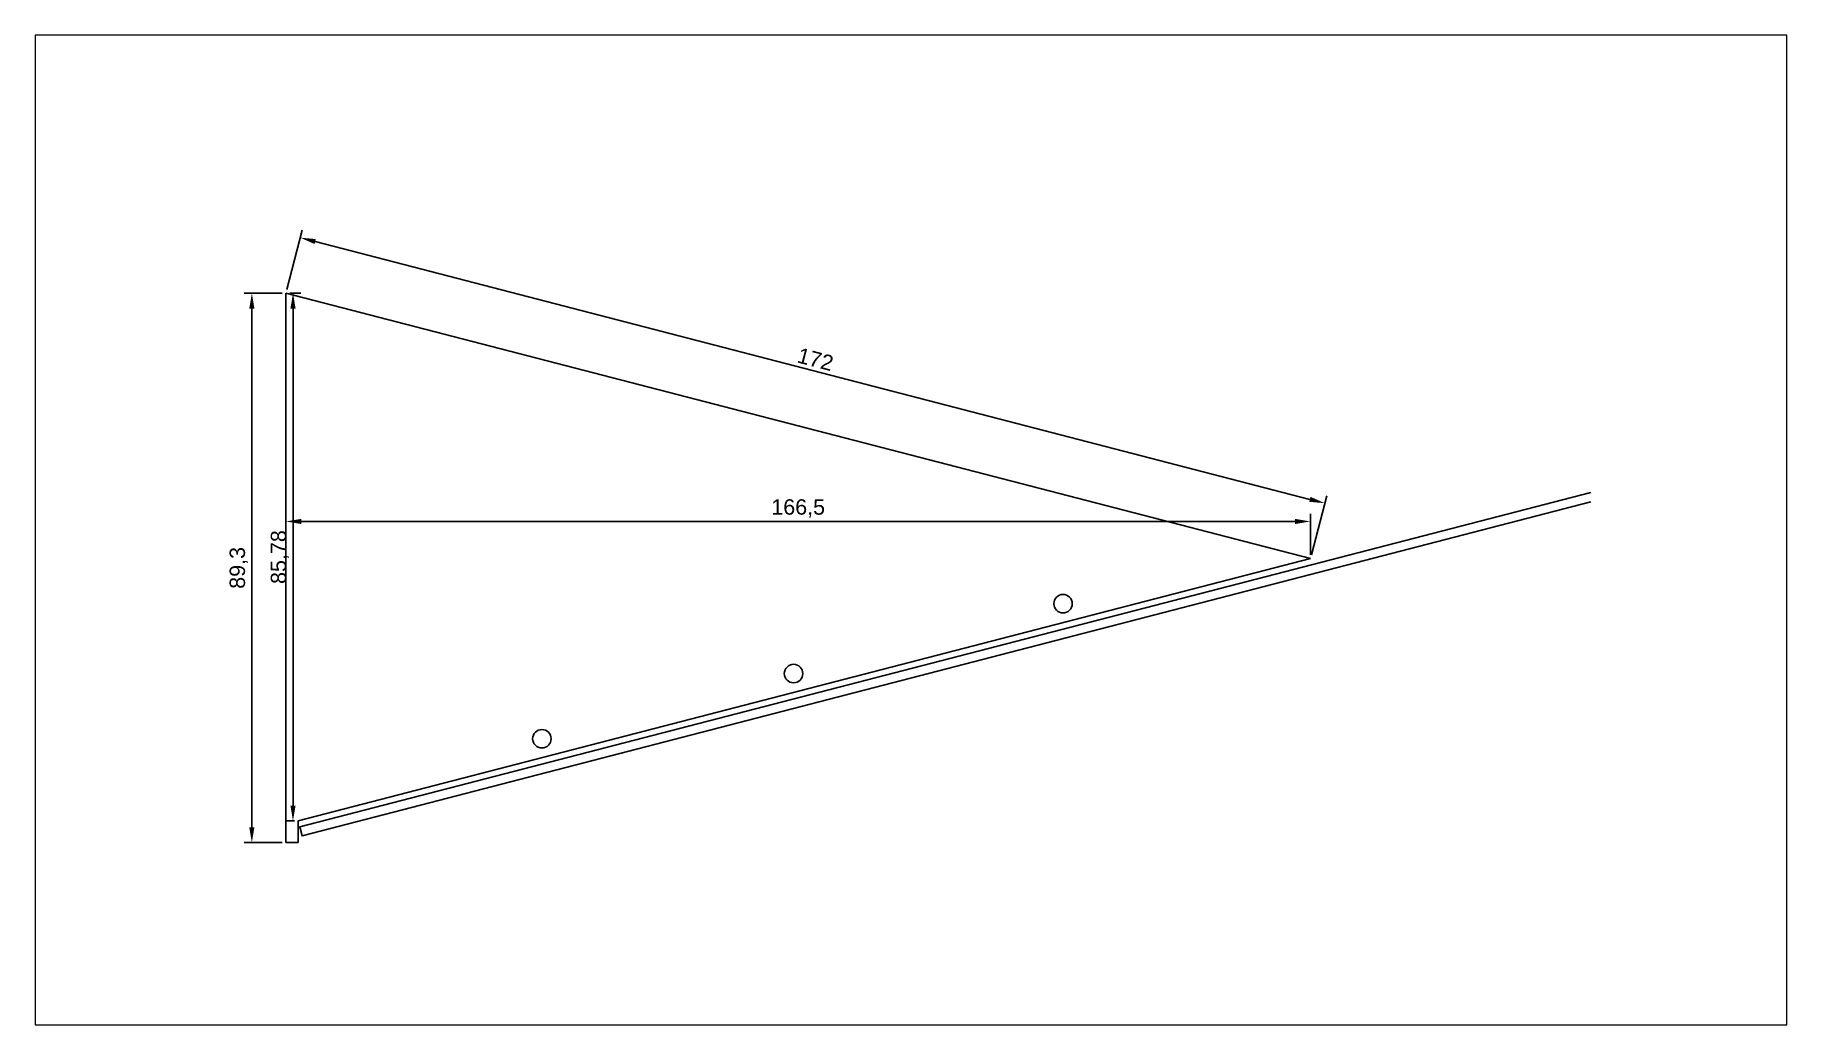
# Paper-space layout 'L_A4' of a CAD drawing. Header units: millimetres. Extents: x 0 to 285, y 0 to 161.
# The model-space entities are those that its viewports show. They can reach past a viewport. Long polylines and large blocks are cut down to what shows.
import ezdxf

# ---------------------------------------------------------------- set-up
doc = ezdxf.new("R2010")
doc.units = ezdxf.units.MM
doc.styles.get("Standard").update_dxf_attribs({"font": 'arial.ttf'})
doc.dimstyles.new('ISO-25', dxfattribs={"dimtxt": 2.5, "dimasz": 2.5, "dimexe": 1.25, "dimexo": 0.625, "dimtad": 1, "dimtxsty": 'Standard', "dimcen": 2.5, "dimadec": 0, "dimazin": 0, "dimtfac": 1, "dimtmove": 0, "dimatfit": 3, "dimfxl": 1, "dimarcsym": 0})

# ---------------------------------------------------------------- blocks, each defined once
blk = doc.blocks.new('*D5')
at = {"color": 0, "lineweight": -2, "transparency": 16777216}
for p, q in [((0.16, 89.91), (2.65, 99.53)), ((4.76, 97.69), (166.42, 55.79)), ((166.66, 46.76), (169.15, 56.38))]:
    blk.add_line(p, q, dxfattribs=at)
at = {"color": 0, "transparency": 16777216}
for points in [[(4.86, 98.09), (4.65, 97.29), (2.34, 98.32)], [(166.52, 56.2), (166.31, 55.39), (168.84, 55.17)]]:
    blk.add_solid(points, dxfattribs=at)
at = {"layer": 'Defpoints', "color": 0, "transparency": 16777216}
for p in [(0, 89.3), (168.84, 55.17), (166.5, 46.15)]:
    blk.add_point(p, dxfattribs=at)
at = {"color": 0, "transparency": 16777216, "insert": (86.06, 78.56), "char_height": 2.5, "attachment_point": 5, "rotation": 345.4709}
blk.add_mtext('172', dxfattribs=at)
blk = doc.blocks.new('*D6')
at = {"color": 0, "lineweight": -2, "transparency": 16777216}
for p, q in [((-0.62, 89.3), (-6.79, 89.3)), ((-5.54, 86.8), (-5.54, 2.5)), ((-0.62, 0), (-6.79, 0))]:
    blk.add_line(p, q, dxfattribs=at)
at = {"color": 0, "transparency": 16777216}
for points in [[(-5.96, 86.8), (-5.12, 86.8), (-5.54, 89.3)], [(-5.96, 2.5), (-5.12, 2.5), (-5.54, 0)]]:
    blk.add_solid(points, dxfattribs=at)
at = {"layer": 'Defpoints', "color": 0, "transparency": 16777216}
for p in [(0, 89.3), (-5.54, 0), (0, 0)]:
    blk.add_point(p, dxfattribs=at)
at = {"color": 0, "transparency": 16777216, "insert": (-7.67, 44.65), "char_height": 2.5, "attachment_point": 5, "rotation": 90}
blk.add_mtext('89,3', dxfattribs=at)
blk = doc.blocks.new('*D7')
at = {"color": 0, "lineweight": -2, "transparency": 16777216}
for p, q in [((0, 88.67), (0, 50.95)), ((164, 52.2), (2.5, 52.2)), ((166.5, 46.77), (166.5, 53.45))]:
    blk.add_line(p, q, dxfattribs=at)
at = {"color": 0, "transparency": 16777216}
for points in [[(2.5, 52.61), (2.5, 51.78), (0, 52.2)], [(164, 52.61), (164, 51.78), (166.5, 52.2)]]:
    blk.add_solid(points, dxfattribs=at)
at = {"layer": 'Defpoints', "color": 0, "transparency": 16777216}
for p in [(0, 89.3), (0, 52.2), (166.5, 46.15)]:
    blk.add_point(p, dxfattribs=at)
at = {"color": 0, "transparency": 16777216, "insert": (83.25, 54.32), "char_height": 2.5, "attachment_point": 5}
blk.add_mtext('166,5', dxfattribs=at)
blk = doc.blocks.new('*D8')
at = {"color": 0, "lineweight": -2, "transparency": 16777216}
for p, q in [((0.62, 89.3), (2.4, 89.3)), ((1.15, 86.8), (1.15, 6.02)), ((1.38, 3.52), (-0.1, 3.52))]:
    blk.add_line(p, q, dxfattribs=at)
at = {"color": 0, "transparency": 16777216}
for points in [[(0.73, 86.8), (1.57, 86.8), (1.15, 89.3)], [(0.73, 6.02), (1.57, 6.02), (1.15, 3.52)]]:
    blk.add_solid(points, dxfattribs=at)
at = {"layer": 'Defpoints', "color": 0, "transparency": 16777216}
for p in [(0, 89.3), (1.15, 3.52), (2, 3.52)]:
    blk.add_point(p, dxfattribs=at)
at = {"color": 0, "transparency": 16777216, "insert": (-0.98, 46.41), "char_height": 2.5, "attachment_point": 5, "rotation": 90}
blk.add_mtext('85,78', dxfattribs=at)

msp = doc.modelspace()

# ---------------------------------------------------------------- linework, layer by layer
for p, q in [((0, 89.3), (0, 0)), ((0, 89.3), (166.499, 46.15)), ((166.499, 46.15), (2, 3.518)), ((2, 3.518), (2, 0)), ((0, 0), (2, 0))]:
    msp.add_line(p, q)
at = {"color": 30, "true_color": 0xf8991e}
msp.add_lwpolyline([(212.078, 56.929), (2.251, 2.55), (2.627, 1.098), (212.078, 55.379)], dxfattribs=at)
for centre in [(126.3, 38.831), (82.497, 27.479), (41.598, 16.88)]:
    msp.add_circle(centre, 1.5)

# ---------------------------------------------------------------- dimensions: what is measured, and where the dimension line sits
for p2, distance, picture, middle in [((166.499, 46.15), 9.314, '*D5', (86.058, 78.561)), ((0, 0), -5.54, '*D6', (-7.667, 44.65))]:
    dim = msp.add_aligned_dim(p1=(0, 89.3), p2=p2, distance=distance, dimstyle='ISO-25')
    dim.commit()
    dim.dimension.update_dxf_attribs({"geometry": picture, "text_midpoint": middle})
dim = msp.add_linear_dim(base=(1.149, 3.518), p1=(0, 89.3), p2=(2, 3.518), angle=90, dimstyle='ISO-25')
dim.commit()
dim.dimension.update_dxf_attribs({"geometry": '*D8', "text_midpoint": (-0.978, 46.409)})
dim = msp.add_linear_dim(base=(0, 52.196), p1=(166.499, 46.15), p2=(0, 89.3), dimstyle='ISO-25')
dim.commit()
dim.dimension.update_dxf_attribs({"geometry": '*D7', "text_midpoint": (83.25, 54.323)})

psp = doc.layouts.new('L_A4')

# ---------------------------------------------------------------- viewports
at = {"layer": '0', "view_target_point": (1160.23, -81.823)}
psp.add_viewport(center=(142.36, 80.45), size=(284.72, 160.9003), view_center_point=(-1058.646, 132.632), view_height=160.90032, dxfattribs=at)

doc.saveas('drawing.dxf')
